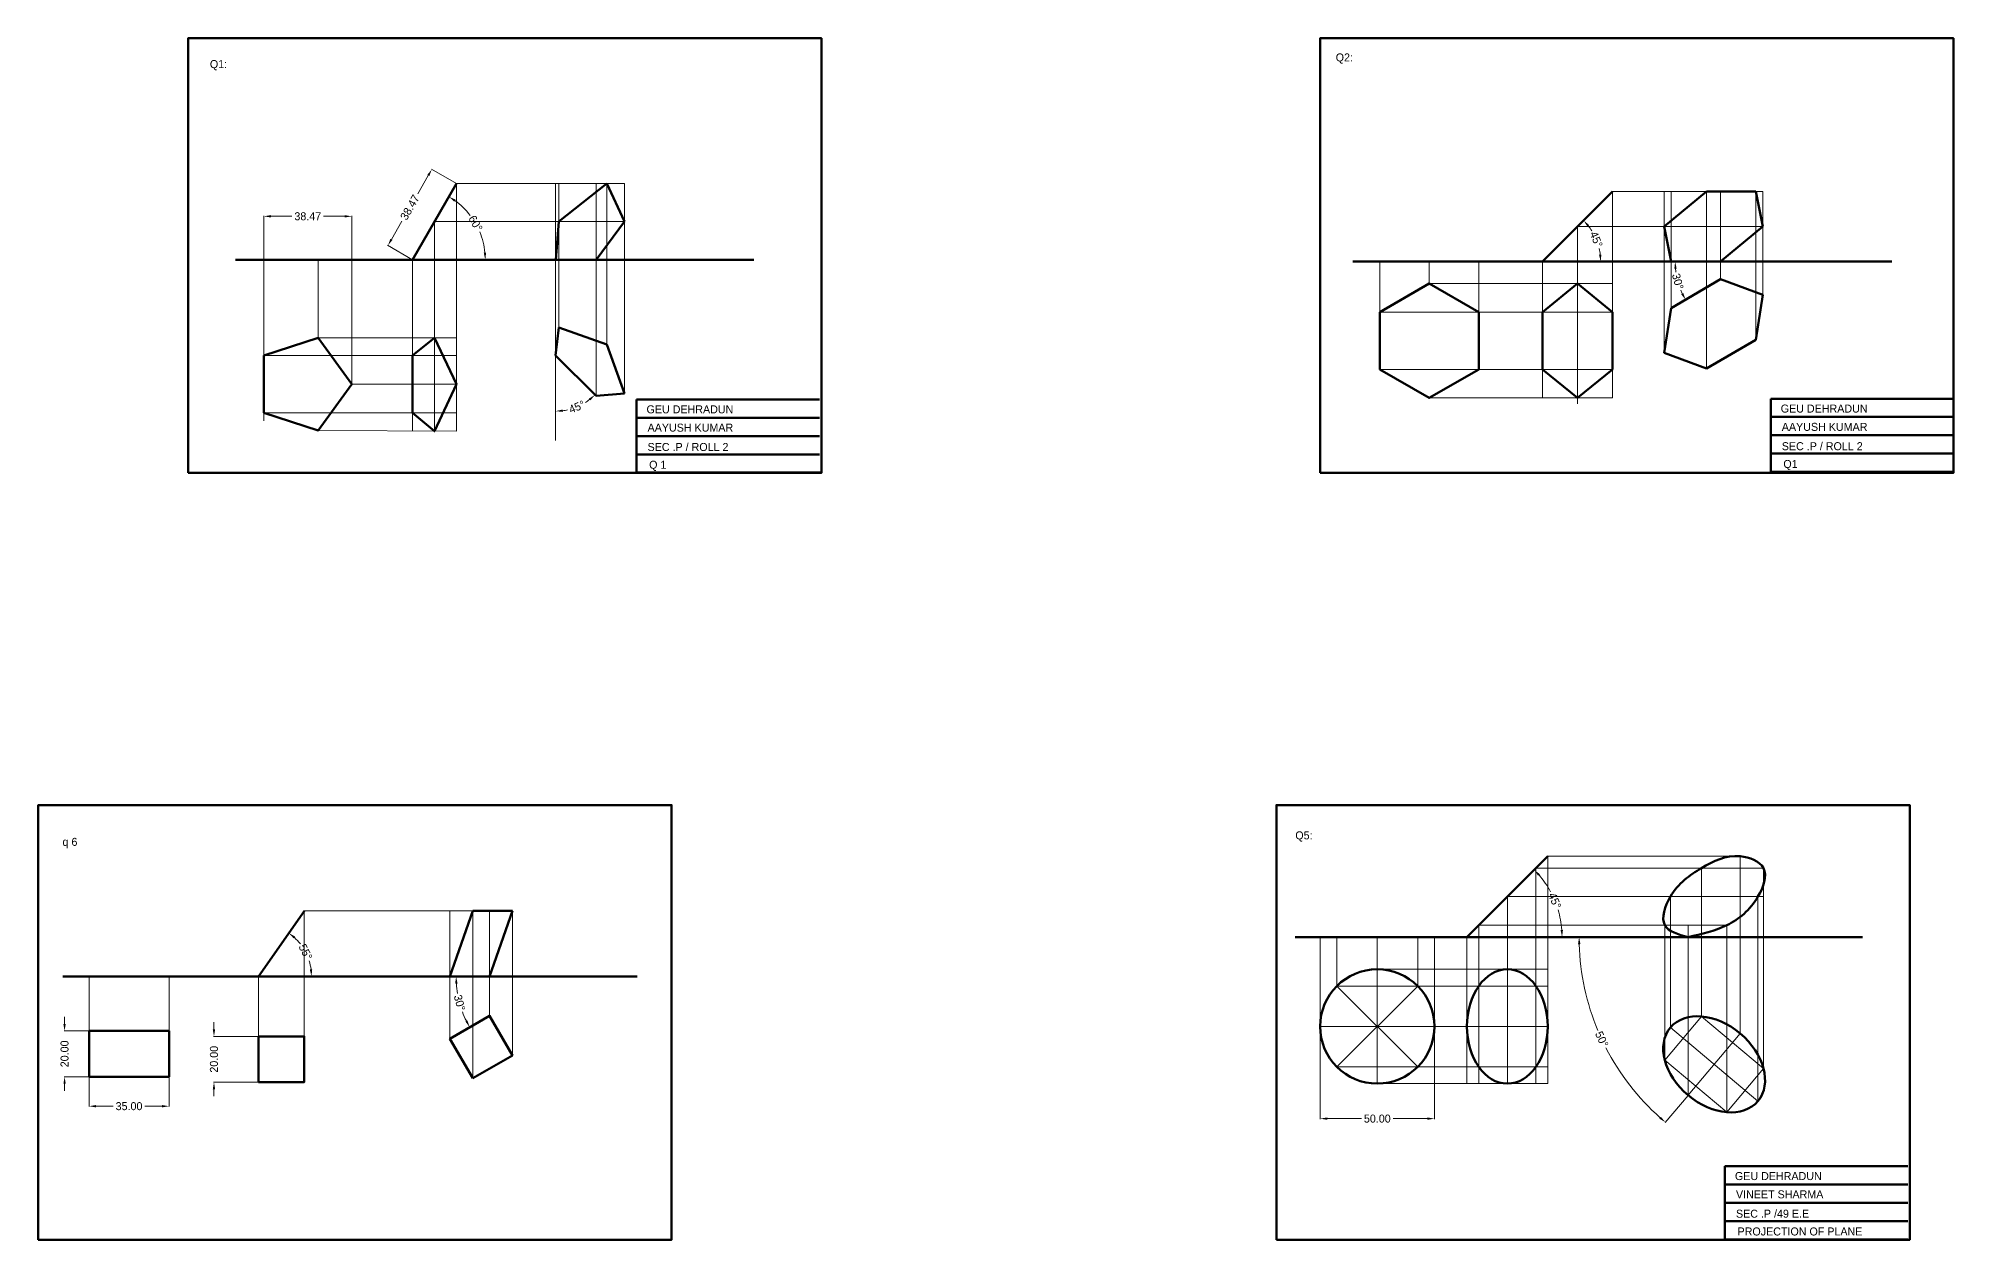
# Model space of a CAD drawing. Header units: millimetres. Extents: x 1 to 1778, y 9 to 534.
# Drawn here: x 1 to 839, y 9 to 534 of the extents above; entities that cross this region are included whole.
import ezdxf

# ---------------------------------------------------------------- set-up
doc = ezdxf.new("R2010")
doc.units = ezdxf.units.MM
doc.header["$MEASUREMENT"] = 0
doc.layers.add('Layer2', color=7, linetype='Continuous', lineweight=50)
doc.layers.add('Layer3', color=150, linetype='Continuous', lineweight=13)
doc.styles.get("Standard").update_dxf_attribs({"font": 'comicbd.ttf', "height": 3.5})
doc.dimstyles.get("Standard").update_dxf_attribs({"dimtxt": 3.5, "dimasz": 3.1, "dimexe": 0.18, "dimexo": 0.0625, "dimgap": 0.09, "dimtad": 0, "dimtoh": 1, "dimzin": 0, "dimdsep": 46, "dimtxsty": 'Standard', "dimcen": 0.09, "dimclrd": 4, "dimclre": 4, "dimclrt": 4, "dimadec": 0, "dimazin": 0, "dimtfac": 1, "dimtofl": 0, "dimtmove": 0, "dimatfit": 3, "dimfxl": 1, "dimtolj": 1, "dimtzin": 0, "dimlwd": 13, "dimlwe": 13, "dimarcsym": 0})

# ---------------------------------------------------------------- blocks, each defined once
blk = doc.blocks.new('*D1')
at = {"layer": 'Defpoints', "color": 0, "transparency": 16777216}
for p in [(183.7, 470.38), (194.37, 447.95), (87.12, 437.07), (164.46, 437.07), (313.76, 437.07)]:
    blk.add_point(p, dxfattribs=at)
at = {"layer": 'Layer2', "color": 4, "linetype": 'Continuous', "lineweight": 13, "transparency": 16777216}
for start, end in [(37.44728, 54.41704), (5.58296, 22.55272)]:
    blk.add_arc((164.46, 437.07), 31.83, start, end, dxfattribs=at)
at = {"layer": 'Layer2', "color": 4, "transparency": 16777216}
for points in [[(182.7, 462.52), (183.26, 463.39), (180.37, 464.63)], [(196.65, 440.19), (195.62, 440.14), (196.29, 437.07)]]:
    blk.add_solid(points, dxfattribs=at)
at = {"layer": 'Layer2', "color": 4, "transparency": 16777216, "insert": (192.02, 452.98), "char_height": 3.5, "attachment_point": 5, "rotation": 300}
blk.add_mtext('\\A1;60°', dxfattribs=at)
blk = doc.blocks.new('*D2')
at = {"layer": 'Defpoints', "color": 0, "transparency": 16777216}
for p in [(227.05, 395.2), (227.05, 395.2), (244.73, 377.52), (233.35, 371.7), (227.05, 358.11)]:
    blk.add_point(p, dxfattribs=at)
at = {"layer": 'Layer3', "color": 4, "linetype": 'Continuous', "lineweight": 13, "transparency": 16777216}
for start, end in [(277.30421, 282.50765), (302.49235, 307.69579)]:
    blk.add_arc((227.05, 395.2), 24.33, start, end, dxfattribs=at)
at = {"layer": 'Layer3', "color": 4, "transparency": 16777216}
for points in [[(241.59, 376.33), (242.27, 375.56), (244.26, 377.99)], [(230.18, 370.55), (230.11, 371.58), (227.05, 370.87)]]:
    blk.add_solid(points, dxfattribs=at)
at = {"layer": 'Layer3', "color": 4, "transparency": 16777216, "insert": (236.36, 372.72), "char_height": 3.5, "attachment_point": 5, "rotation": 22.5}
blk.add_mtext('\\A1;45°', dxfattribs=at)
blk = doc.blocks.new('*D3')
at = {"layer": 'Defpoints', "color": 0, "transparency": 16777216}
for p in [(575.71, 436.24), (811.5, 436.24), (717.21, 430.44), (736.54, 428.54), (714.98, 415.89)]:
    blk.add_point(p, dxfattribs=at)
at = {"layer": 'Layer3', "color": 4, "linetype": 'Continuous', "lineweight": 13, "transparency": 16777216}
for start, end in [(185.39037, 188.04481), (202.35681, 205.01125)]:
    blk.add_arc((749.66, 436.24), 32.96, start, end, dxfattribs=at)
at = {"layer": 'Layer3', "color": 4, "transparency": 16777216}
for points in [[(716.33, 433.12), (717.36, 433.17), (716.7, 436.24)], [(720.25, 422.54), (719.33, 422.06), (721.23, 419.56)]]:
    blk.add_solid(points, dxfattribs=at)
at = {"layer": 'Layer3', "color": 4, "transparency": 16777216, "insert": (717.85, 427.6), "char_height": 3.5, "attachment_point": 5, "rotation": 285.20081}
blk.add_mtext('\\A1;30°', dxfattribs=at)
blk = doc.blocks.new('*D4')
at = {"layer": 'Defpoints', "color": 0, "transparency": 16777216}
for p in [(689.32, 466.86), (575.71, 436.24), (658.7, 436.24), (683.25, 442.82), (811.5, 436.24)]:
    blk.add_point(p, dxfattribs=at)
at = {"layer": 'Layer2', "color": 4, "linetype": 'Continuous', "lineweight": 13, "transparency": 16777216}
for start, end in [(32.0624, 38.00748), (6.99252, 12.9376)]:
    blk.add_arc((658.7, 436.24), 25.42, start, end, dxfattribs=at)
at = {"layer": 'Layer2', "color": 4, "transparency": 16777216}
for points in [[(678.34, 451.55), (679.11, 452.23), (676.67, 454.21)], [(684.44, 439.36), (683.41, 439.3), (684.12, 436.24)]]:
    blk.add_solid(points, dxfattribs=at)
at = {"layer": 'Layer2', "color": 4, "transparency": 16777216, "insert": (682.18, 445.96), "char_height": 3.5, "attachment_point": 5, "rotation": 292.5}
blk.add_mtext('\\A1;45°', dxfattribs=at)
blk = doc.blocks.new('*U11')
at = {"layer": 'Layer3'}
blk.add_line((0, 0), (50, 0), dxfattribs=at)
blk = doc.blocks.new('*U12')
at = {"layer": 'Layer3', "color": 0, "linetype": 'ByBlock', "lineweight": -2, "transparency": 16777216}
for p, rotation in [((586.43, 61.66), 90.00000000000001), ((586.43, 111.66), 270), ((568.75, 68.98), 45.00000000000001), ((604.1, 68.98), 135), ((604.1, 104.33), 225.0000000000001), ((568.75, 104.33), 315.0000000000001), ((611.43, 86.66), 180)]:
    blk.add_blockref('*U11', p, dxfattribs=dict(at, rotation=rotation))
blk.add_blockref('*U11', (561.43, 86.66), dxfattribs=at)
blk = doc.blocks.new('*D13')
at = {"layer": 'Defpoints', "color": 0, "transparency": 16777216}
for p in [(643.3, 158.61), (665.81, 151.7), (630.8, 146.11), (550.45, 140.94), (798.68, 140.94)]:
    blk.add_point(p, dxfattribs=at)
at = {"layer": 'Layer2', "color": 4, "linetype": 'Continuous', "lineweight": 13, "transparency": 16777216}
blk.add_line((643.35, 158.66), (655.17, 170.48), dxfattribs=at)
for start, end in [(28.32527, 40.72946), (4.27054, 16.67473)]:
    blk.add_arc((625.63, 140.94), 41.6, start, end, dxfattribs=at)
at = {"layer": 'Layer2', "color": 4, "transparency": 16777216}
for points in [[(656.77, 167.73), (657.53, 168.43), (655.04, 170.35)], [(667.63, 144.05), (666.59, 144.02), (667.23, 140.94)]]:
    blk.add_solid(points, dxfattribs=at)
at = {"layer": 'Layer2', "color": 4, "transparency": 16777216, "insert": (664.06, 156.86), "char_height": 3.5, "attachment_point": 5, "rotation": 292.5}
blk.add_mtext('\\A1;45°', dxfattribs=at)
blk = doc.blocks.new('*D14')
at = {"layer": 'Defpoints', "color": 0, "transparency": 16777216}
for p in [(550.45, 140.94), (798.68, 140.94), (679.14, 110.61), (745.11, 98.85), (722.39, 71.76)]:
    blk.add_point(p, dxfattribs=at)
at = {"layer": 'Layer2', "color": 4, "linetype": 'Continuous', "lineweight": 13, "transparency": 16777216}
blk.add_line((722.35, 71.72), (712.35, 59.8), dxfattribs=at)
for start, end in [(181.67993, 202.76146), (207.23854, 228.32007)]:
    blk.add_arc((780.43, 140.94), 105.73, start, end, dxfattribs=at)
at = {"layer": 'Layer2', "color": 4, "transparency": 16777216}
for points in [[(674.22, 137.83), (675.26, 137.84), (674.7, 140.94)], [(710.46, 62.36), (709.78, 61.58), (712.46, 59.94)]]:
    blk.add_solid(points, dxfattribs=at)
at = {"layer": 'Layer2', "color": 4, "transparency": 16777216, "insert": (684.6, 96.25), "char_height": 3.5, "attachment_point": 5, "rotation": 295}
blk.add_mtext('\\A1;50°', dxfattribs=at)
blk = doc.blocks.new('*D15')
at = {"layer": 'Defpoints', "color": 0, "transparency": 16777216}
for p in [(22.98, 99.88), (12.29, 79.88), (22.98, 79.88)]:
    blk.add_point(p, dxfattribs=at)
at = {"layer": 'Layer2', "color": 4, "linetype": 'Continuous', "lineweight": 13, "transparency": 16777216}
for p, q in [((12.29, 102.98), (12.29, 106.08)), ((22.92, 99.88), (12.11, 99.88)), ((22.92, 79.88), (12.11, 79.88)), ((12.29, 76.78), (12.29, 73.68))]:
    blk.add_line(p, q, dxfattribs=at)
at = {"layer": 'Layer2', "color": 4, "transparency": 16777216}
for points in [[(11.77, 102.98), (12.8, 102.98), (12.29, 99.88)], [(11.77, 76.78), (12.8, 76.78), (12.29, 79.88)]]:
    blk.add_solid(points, dxfattribs=at)
at = {"layer": 'Layer2', "color": 4, "transparency": 16777216, "insert": (12.29, 89.88), "char_height": 3.5, "attachment_point": 5, "rotation": 90}
blk.add_mtext('\\A1;20.00', dxfattribs=at)
blk = doc.blocks.new('*D16')
at = {"layer": 'Defpoints', "color": 0, "transparency": 16777216}
for p in [(22.98, 79.88), (57.98, 79.88), (57.98, 66.99)]:
    blk.add_point(p, dxfattribs=at)
at = {"layer": 'Layer2', "color": 4, "linetype": 'Continuous', "lineweight": 13, "transparency": 16777216}
for p, q in [((22.98, 79.82), (22.98, 66.81)), ((57.98, 79.82), (57.98, 66.81)), ((26.08, 66.99), (33.58, 66.99)), ((54.88, 66.99), (47.38, 66.99))]:
    blk.add_line(p, q, dxfattribs=at)
at = {"layer": 'Layer2', "color": 4, "transparency": 16777216}
for points in [[(26.08, 67.5), (26.08, 66.47), (22.98, 66.99)], [(54.88, 67.5), (54.88, 66.47), (57.98, 66.99)]]:
    blk.add_solid(points, dxfattribs=at)
at = {"layer": 'Layer2', "color": 4, "transparency": 16777216, "insert": (40.48, 66.99), "char_height": 3.5, "attachment_point": 5}
blk.add_mtext('\\A1;35.00', dxfattribs=at)
blk = doc.blocks.new('*D17')
at = {"layer": 'Defpoints', "color": 0, "transparency": 16777216}
for p in [(117.16, 152.42), (119.11, 131.01), (11.52, 123.72), (97.14, 123.71), (262.65, 123.72)]:
    blk.add_point(p, dxfattribs=at)
at = {"layer": 'Layer3', "color": 4, "linetype": 'Continuous', "lineweight": 13, "transparency": 16777216}
for start, end in [(37.83799, 47.43435), (7.68102, 17.27737)]:
    blk.add_arc((97.14, 123.72), 23.14, start, end, dxfattribs=at)
at = {"layer": 'Layer3', "color": 4, "transparency": 16777216}
for points in [[(112.47, 140.36), (113.12, 141.16), (110.38, 142.7)], [(120.59, 126.84), (119.56, 126.77), (120.28, 123.72)]]:
    blk.add_solid(points, dxfattribs=at)
at = {"layer": 'Layer3', "color": 4, "transparency": 16777216, "insert": (117.66, 134.42), "char_height": 3.5, "attachment_point": 5, "rotation": 297.55768}
blk.add_mtext('\\A1;55°', dxfattribs=at)
blk = doc.blocks.new('*D18')
at = {"layer": 'Defpoints', "color": 0, "transparency": 16777216}
for p in [(11.52, 123.72), (262.65, 123.72), (184.2, 116.01), (198.14, 106.52), (180.82, 96.52)]:
    blk.add_point(p, dxfattribs=at)
at = {"layer": 'Layer2', "color": 4, "linetype": 'Continuous', "lineweight": 13, "transparency": 16777216}
for start, end in [(184.00205, 189.6924), (200.3076, 205.99795)]:
    blk.add_arc((227.92, 123.72), 44.39, start, end, dxfattribs=at)
at = {"layer": 'Layer2', "color": 4, "transparency": 16777216}
for points in [[(183.12, 120.6), (184.15, 120.64), (183.53, 123.72)], [(188.48, 104.5), (187.57, 104.02), (189.48, 101.52)]]:
    blk.add_solid(points, dxfattribs=at)
at = {"layer": 'Layer2', "color": 4, "transparency": 16777216, "insert": (185.04, 112.23), "char_height": 3.5, "attachment_point": 5, "rotation": 285}
blk.add_mtext('\\A1;30°', dxfattribs=at)
blk = doc.blocks.new('*D21')
at = {"layer": 'Defpoints', "color": 0, "transparency": 16777216}
for p in [(137.9, 456.06), (99.43, 437.07), (137.9, 437.07)]:
    blk.add_point(p, dxfattribs=at)
at = {"layer": 'Layer2', "color": 4, "linetype": 'Continuous', "lineweight": 13, "transparency": 16777216}
for p, q in [((99.43, 437.13), (99.43, 456.24)), ((102.53, 456.06), (111.72, 456.06)), ((134.8, 456.06), (125.6, 456.06)), ((137.9, 437.13), (137.9, 456.24))]:
    blk.add_line(p, q, dxfattribs=at)
at = {"layer": 'Layer2', "color": 4, "transparency": 16777216}
for points in [[(102.53, 456.57), (102.53, 455.54), (99.43, 456.06)], [(134.8, 456.57), (134.8, 455.54), (137.9, 456.06)]]:
    blk.add_solid(points, dxfattribs=at)
at = {"layer": 'Layer2', "color": 4, "transparency": 16777216, "insert": (118.66, 456.06), "char_height": 3.5, "attachment_point": 5}
blk.add_mtext('\\A1;38.47', dxfattribs=at)
blk = doc.blocks.new('*D22')
at = {"layer": 'Defpoints', "color": 0, "transparency": 16777216}
for p in [(183.7, 470.38), (153.69, 443.29), (164.46, 437.07)]:
    blk.add_point(p, dxfattribs=at)
at = {"layer": 'Layer2', "color": 4, "linetype": 'Continuous', "lineweight": 13, "transparency": 16777216}
for p, q in [((171.37, 473.92), (166.78, 465.96)), ((183.64, 470.42), (172.77, 476.69)), ((155.24, 445.97), (159.84, 453.93)), ((164.41, 437.1), (153.53, 443.38))]:
    blk.add_line(p, q, dxfattribs=at)
at = {"layer": 'Layer2', "color": 4, "transparency": 16777216}
for points in [[(170.93, 474.18), (171.82, 473.66), (172.92, 476.6)], [(154.79, 446.23), (155.69, 445.71), (153.69, 443.29)]]:
    blk.add_solid(points, dxfattribs=at)
at = {"layer": 'Layer2', "color": 4, "transparency": 16777216, "insert": (163.31, 459.95), "char_height": 3.5, "attachment_point": 5, "rotation": 60}
blk.add_mtext('\\A1;38.47', dxfattribs=at)
blk = doc.blocks.new('*D24')
at = {"layer": 'Defpoints', "color": 0, "transparency": 16777216}
for p in [(97.14, 97.53), (77.63, 77.53), (97.14, 77.53)]:
    blk.add_point(p, dxfattribs=at)
at = {"layer": 'Layer2', "color": 4, "linetype": 'Continuous', "lineweight": 13, "transparency": 16777216}
for p, q in [((77.63, 100.63), (77.63, 103.73)), ((97.08, 97.53), (77.45, 97.53)), ((97.08, 77.53), (77.45, 77.53)), ((77.63, 74.43), (77.63, 71.33))]:
    blk.add_line(p, q, dxfattribs=at)
at = {"layer": 'Layer2', "color": 4, "transparency": 16777216}
for points in [[(77.11, 100.63), (78.15, 100.63), (77.63, 97.53)], [(77.11, 74.43), (78.15, 74.43), (77.63, 77.53)]]:
    blk.add_solid(points, dxfattribs=at)
at = {"layer": 'Layer2', "color": 4, "transparency": 16777216, "insert": (77.63, 87.53), "char_height": 3.5, "attachment_point": 5, "rotation": 90}
blk.add_mtext('\\A1;20.00', dxfattribs=at)
blk = doc.blocks.new('*D27')
at = {"layer": 'Defpoints', "color": 0, "transparency": 16777216}
for p in [(561.43, 101.87), (611.43, 101.87), (611.43, 61.56)]:
    blk.add_point(p, dxfattribs=at)
at = {"layer": 'Layer2', "color": 4, "linetype": 'Continuous', "lineweight": 13, "transparency": 16777216}
for p, q in [((561.43, 101.8), (561.43, 61.38)), ((611.43, 101.8), (611.43, 61.38)), ((564.53, 61.56), (579.5, 61.56)), ((608.33, 61.56), (593.35, 61.56))]:
    blk.add_line(p, q, dxfattribs=at)
at = {"layer": 'Layer2', "color": 4, "transparency": 16777216}
for points in [[(564.53, 62.08), (564.53, 61.04), (561.43, 61.56)], [(608.33, 62.08), (608.33, 61.04), (611.43, 61.56)]]:
    blk.add_solid(points, dxfattribs=at)
at = {"layer": 'Layer2', "color": 4, "transparency": 16777216, "insert": (586.43, 61.56), "char_height": 3.5, "attachment_point": 5}
blk.add_mtext('\\A1;50.00', dxfattribs=at)

msp = doc.modelspace()

# ---------------------------------------------------------------- linework, layer by layer
at = {"layer": 'Layer2'}
for p, q in [((164.461, 437.068), (183.696, 470.385)), ((228.387, 453.726), (249.49, 470.385)), ((249.49, 470.385), (257.224, 453.726)), ((658.701, 436.238), (689.32, 466.857)), ((711.945, 451.547), (730.474, 466.857)), ((730.474, 466.857), (752.036, 466.857)), ((752.036, 466.857), (755.07, 451.547)), ((228.387, 453.726), (227.173, 437.068)), ((257.224, 453.726), (244.727, 437.068)), ((714.979, 436.238), (711.945, 451.547)), ((755.07, 451.547), (736.542, 436.238)), ((87.117, 437.068), (313.756, 437.068)), ((244.727, 437.068), (227.173, 437.068)), ((575.712, 436.238), (811.497, 436.238)), ((736.542, 436.238), (714.979, 436.238)), ((714.979, 415.888), (736.542, 428.54)), ((736.542, 428.54), (755.07, 421.661)), ((658.701, 414.153), (674.01, 426.653)), ((674.01, 426.653), (689.32, 414.153)), ((755.07, 421.661), (752.036, 402.131)), ((658.701, 389.153), (658.701, 414.153)), ((689.32, 414.153), (689.32, 389.153)), ((711.945, 396.358), (714.979, 415.888)), ((164.461, 395.2), (174.079, 402.925)), ((174.079, 402.925), (183.696, 382.7)), ((227.049, 395.2), (228.387, 407.463)), ((228.387, 407.463), (249.49, 399.963)), ((752.036, 402.131), (730.474, 389.48)), ((164.461, 370.2), (164.461, 395.2)), ((244.727, 377.522), (227.049, 395.2)), ((249.49, 399.963), (257.224, 378.626)), ((730.474, 389.48), (711.945, 396.358)), ((674.01, 376.653), (658.701, 389.153)), ((689.32, 389.153), (674.01, 376.653)), ((183.696, 382.7), (174.079, 362.143)), ((257.224, 378.626), (244.727, 377.522)), ((174.079, 362.143), (164.461, 370.2)), ((262.452, 375.98), (342.452, 375.98)), ((262.452, 375.98), (262.452, 343.98)), ((758.522, 376.321), (838.522, 376.321)), ((758.522, 376.321), (758.522, 344.321)), ((262.452, 367.98), (342.452, 367.98)), ((758.522, 368.321), (838.522, 368.321)), ((758.522, 360.321), (838.522, 360.321)), ((262.452, 359.98), (342.452, 359.98)), ((262.452, 351.98), (342.452, 351.98)), ((758.522, 352.321), (838.522, 352.321)), ((262.452, 343.98), (342.452, 343.98)), ((262.716, 344.123), (342.716, 344.123)), ((758.522, 344.321), (838.522, 344.321)), ((655.803, 171.114), (660.981, 176.292)), ((643.303, 158.614), (655.803, 171.114)), ((97.14, 123.711), (117.157, 152.421)), ((190.817, 152.421), (180.817, 123.716)), ((208.138, 152.421), (190.817, 152.421)), ((198.138, 123.716), (208.138, 152.421)), ((630.803, 146.114), (643.303, 158.614)), ((625.625, 140.937), (630.803, 146.114)), ((550.451, 140.937), (798.677, 140.937)), ((11.522, 123.716), (262.65, 123.716)), ((179.324, 123.716), (159.324, 123.716)), ((180.817, 123.716), (198.138, 123.716)), ((738.478, 40.763), (818.478, 40.763)), ((738.478, 40.763), (738.478, 8.763)), ((738.478, 32.763), (818.478, 32.763)), ((738.478, 24.763), (818.478, 24.763)), ((738.478, 16.763), (818.478, 16.763)), ((738.478, 8.763), (818.478, 8.763))]:
    msp.add_line(p, q, dxfattribs=at)
for points in [[(66.288, 343.882), (343.288, 343.882), (343.288, 533.882), (66.288, 533.882)], [(561.377, 343.882), (838.377, 343.882), (838.377, 533.882), (561.377, 533.882)], [(587.474, 414.153), (587.474, 389.153), (609.125, 376.653), (630.776, 389.153), (630.776, 414.153), (609.125, 426.653)], [(99.427, 395.2), (99.427, 370.2), (123.203, 362.474), (137.898, 382.7), (123.203, 402.925)], [(0.8, 8.639), (277.8, 8.639), (277.8, 198.639), (0.8, 198.639)], [(542.335, 8.639), (819.335, 8.639), (819.335, 198.639), (542.335, 198.639)], [(190.817, 79.2), (208.138, 89.2), (198.138, 106.521), (180.817, 96.521)], [(22.98, 79.878), (57.98, 79.878), (57.98, 99.878), (22.98, 99.878)], [(97.143, 77.532), (117.143, 77.532), (117.143, 97.532), (97.143, 97.532)]]:
    msp.add_lwpolyline(points, close=True, dxfattribs=at)
msp.add_circle((586.427, 101.866), 25, dxfattribs=at)
for centre, major_axis in [((643.303, 101.866), (0, -25)), ((643.303, 101.866), (0, -25)), ((733.748, 85.306), (19.151, -16.07))]:
    msp.add_ellipse(centre, major_axis=major_axis, ratio=0.7071068, dxfattribs=at)
msp.add_spline([(722.385, 140.937), (712.172, 146.114), (714.597, 158.614), (728.241, 171.114), (745.111, 176.292), (755.325, 171.114), (752.899, 158.614), (739.255, 146.114), (722.385, 140.937)], degree=3, dxfattribs=at)
at = {"layer": 'Layer3'}
for p, q in [((183.696, 470.385), (183.696, 362.081)), ((183.696, 470.385), (257.224, 470.385)), ((227.049, 395.2), (227.049, 470.385)), ((228.387, 407.463), (228.387, 470.385)), ((244.727, 377.522), (244.727, 470.385)), ((249.49, 399.963), (249.49, 470.385)), ((257.224, 378.626), (257.224, 470.385)), ((689.32, 466.857), (689.32, 376.653)), ((689.32, 466.857), (755.07, 466.857)), ((711.945, 396.358), (711.945, 466.857)), ((714.979, 415.888), (714.979, 466.857)), ((730.474, 389.48), (730.474, 466.857)), ((736.542, 428.54), (736.542, 466.857)), ((752.036, 402.131), (752.036, 466.857)), ((755.07, 421.661), (755.07, 466.857)), ((174.079, 453.726), (174.079, 361.657)), ((174.079, 453.726), (257.224, 453.726)), ((674.01, 451.547), (674.01, 374.049)), ((674.01, 451.547), (755.07, 451.547)), ((99.427, 437.068), (99.427, 366.699)), ((123.203, 402.925), (123.203, 437.068)), ((137.898, 382.7), (137.898, 437.068)), ((164.461, 437.068), (164.461, 362.203)), ((587.474, 414.153), (587.474, 436.238)), ((609.125, 426.653), (609.125, 436.238)), ((630.776, 389.153), (630.776, 436.238)), ((658.701, 436.238), (658.701, 376.653)), ((609.125, 426.653), (689.32, 426.653)), ((587.474, 414.153), (689.32, 414.153)), ((123.203, 402.925), (183.696, 402.925)), ((99.427, 395.2), (183.696, 395.2)), ((227.049, 395.2), (227.049, 358.112)), ((587.474, 389.153), (689.32, 389.153)), ((137.898, 382.7), (183.696, 382.7)), ((99.427, 370.2), (183.696, 370.2)), ((609.125, 376.653), (689.32, 376.653)), ((123.203, 362.474), (183.696, 362.081)), ((660.981, 176.292), (660.981, 76.866)), ((660.981, 176.292), (745.111, 176.292)), ((745.111, 98.848), (745.111, 176.292)), ((655.803, 171.114), (655.803, 76.866)), ((655.803, 171.114), (655.803, 76.866)), ((655.803, 171.114), (755.325, 171.114)), ((728.241, 106.244), (728.241, 171.114)), ((755.325, 83.518), (755.325, 171.114)), ((117.143, 97.532), (117.143, 152.402)), ((117.157, 152.421), (179.324, 152.421)), ((179.324, 152.421), (208.138, 152.421)), ((180.817, 96.521), (180.817, 152.421)), ((190.817, 79.2), (190.817, 152.421)), ((198.138, 106.521), (198.138, 152.421)), ((208.138, 89.2), (208.138, 152.421)), ((643.303, 158.614), (643.303, 76.866)), ((643.303, 158.614), (643.303, 76.866)), ((643.303, 158.614), (755.325, 158.614)), ((714.597, 101.376), (714.597, 158.614)), ((752.899, 69.236), (752.899, 158.614)), ((630.803, 146.114), (630.803, 76.866)), ((630.803, 146.114), (630.803, 76.866)), ((630.803, 146.114), (739.255, 146.114)), ((712.172, 87.093), (712.172, 146.114)), ((722.385, 71.764), (722.385, 146.114)), ((739.255, 64.367), (739.255, 146.114)), ((561.427, 101.866), (561.427, 140.937)), ((568.749, 119.544), (568.749, 140.937)), ((586.427, 126.866), (586.427, 140.937)), ((604.105, 119.544), (604.105, 140.937)), ((611.427, 101.866), (611.427, 140.937)), ((625.625, 140.937), (625.625, 76.866)), ((586.427, 126.866), (660.981, 126.866)), ((22.98, 99.878), (22.98, 123.716)), ((57.98, 79.878), (57.98, 123.716)), ((97.143, 97.532), (97.143, 123.716)), ((568.749, 119.544), (660.981, 119.544)), ((568.749, 119.544), (660.981, 119.544)), ((611.427, 101.866), (660.981, 101.866)), ((712.172, 87.093), (728.241, 106.244)), ((714.597, 101.376), (752.899, 69.236)), ((728.241, 106.244), (755.325, 83.518)), ((722.385, 71.764), (745.111, 98.848)), ((568.749, 84.189), (660.981, 84.189)), ((568.749, 84.189), (660.981, 84.189)), ((712.172, 87.093), (739.255, 64.367)), ((586.427, 76.866), (660.981, 76.866)), ((739.255, 64.367), (755.325, 83.518))]:
    msp.add_line(p, q, dxfattribs=at)

# ---------------------------------------------------------------- block references
msp.add_blockref('*U12', (0, 15.21), dxfattribs=at)

# ---------------------------------------------------------------- texts
at = {"layer": 'Layer2', "char_height": 3.5, "attachment_point": 1}
for s, width, insert in [('Q1:', 45.46719, (75.836, 524.363)), ('Q2:', 25.66398, (568.241, 527.283)), ('GEU DEHRADUN', 64.06359, (266.814, 373.415)), ('GEU DEHRADUN', 64.06359, (762.884, 373.756)), ('AAYUSH KUMAR', 71.38515, (267.271, 365.419)), ('AAYUSH KUMAR', 71.38515, (763.341, 365.759)), ('SEC .P / ROLL 2', 61.31802, (267.271, 356.965)), ('SEC .P / ROLL 2', 61.31802, (763.341, 357.305)), ('Q 1', 61.54681, (267.958, 349.197)), ('Q1', 61.54681, (764.028, 349.537)), ('q 6', 40.89638, (11.392, 184.311)), ('Q5:', 44.43914, (550.577, 187.153)), ('GEU DEHRADUN', 64.06359, (742.84, 38.198)), ('VINEET SHARMA ', 71.38515, (743.298, 30.202)), ('SEC .P /49 E.E', 61.31802, (743.298, 21.748)), ('PROJECTION OF PLANE', 61.54681, (743.984, 13.98))]:
    msp.add_mtext_dynamic_manual_height_columns(s, width=width, gutter_width=17.5, heights=[0], dxfattribs=dict(at, insert=insert))

# ---------------------------------------------------------------- dimensions: what is measured, and where the dimension line sits
at = {"layer": 'Layer2'}
for base, line1, line2, picture, middle in [((194.368, 447.953), ((164.461, 437.068), (183.696, 470.385)), ((87.117, 437.068), (313.756, 437.068)), '*D1', (192.024, 452.981)), ((683.252, 442.816), ((575.712, 436.238), (811.497, 436.238)), ((658.701, 436.238), (689.32, 466.857)), '*D4', (682.183, 445.965)), ((665.809, 151.704), ((550.451, 140.937), (798.677, 140.937)), ((630.803, 146.114), (643.303, 158.614)), '*D13', (664.059, 156.857)), ((679.137, 110.612), ((722.385, 71.764), (745.111, 98.848)), ((550.451, 140.937), (798.677, 140.937)), '*D14', (684.602, 96.252)), ((184.205, 116.008), ((198.138, 106.521), (180.817, 96.521)), ((11.522, 123.716), (262.65, 123.716)), '*D18', (185.043, 112.227))]:
    dim = msp.add_angular_dim_2l(base=base, line1=line1, line2=line2, dimstyle='Standard', dxfattribs=at)
    dim.commit()
    dim.dimension.update_dxf_attribs({"geometry": picture, "text_midpoint": middle})
for p1, p2, distance, picture, middle in [((183.696, 470.385), (164.461, 437.068), -12.438, '*D22', (163.307, 459.945)), ((97.143, 97.532), (97.143, 77.532), -19.514, '*D24', (77.63, 87.532)), ((561.427, 101.866), (611.427, 101.866), -40.305, '*D27', (586.427, 61.561))]:
    dim = msp.add_aligned_dim(p1=p1, p2=p2, distance=distance, dimstyle='Standard', dxfattribs=at)
    dim.commit()
    dim.dimension.update_dxf_attribs({"geometry": picture, "text_midpoint": middle})
for base, p1, p2, picture, middle in [((137.898, 456.057), (99.427, 437.068), (137.898, 437.068), '*D21', (118.662, 456.057)), ((57.98, 66.986), (22.98, 79.878), (57.98, 79.878), '*D16', (40.48, 66.986))]:
    dim = msp.add_linear_dim(base=base, p1=p1, p2=p2, dimstyle='Standard', dxfattribs=at)
    dim.commit()
    dim.dimension.update_dxf_attribs({"geometry": picture, "text_midpoint": middle})
dim = msp.add_linear_dim(base=(12.288, 79.878), p1=(22.98, 99.878), p2=(22.98, 79.878), angle=90, dimstyle='Standard', dxfattribs=at)
dim.commit()
dim.dimension.update_dxf_attribs({"geometry": '*D15', "text_midpoint": (12.288, 89.878)})
at = {"layer": 'Layer3'}
for base, line1, line2, picture, middle in [((717.213, 430.438), ((575.712, 436.238), (811.497, 436.238)), ((714.979, 415.888), (736.542, 428.54)), '*D3', (717.852, 427.595)), ((233.347, 371.695), ((244.727, 377.522), (227.049, 395.2)), ((227.049, 395.2), (227.049, 358.112)), '*D2', (236.361, 372.719)), ((119.105, 131.01), ((11.522, 123.716), (262.65, 123.716)), ((97.14, 123.711), (117.157, 152.421)), '*D17', (117.659, 134.422))]:
    dim = msp.add_angular_dim_2l(base=base, line1=line1, line2=line2, dimstyle='Standard', dxfattribs=at)
    dim.commit()
    dim.dimension.update_dxf_attribs({"geometry": picture, "text_midpoint": middle})

doc.saveas('drawing.dxf')
